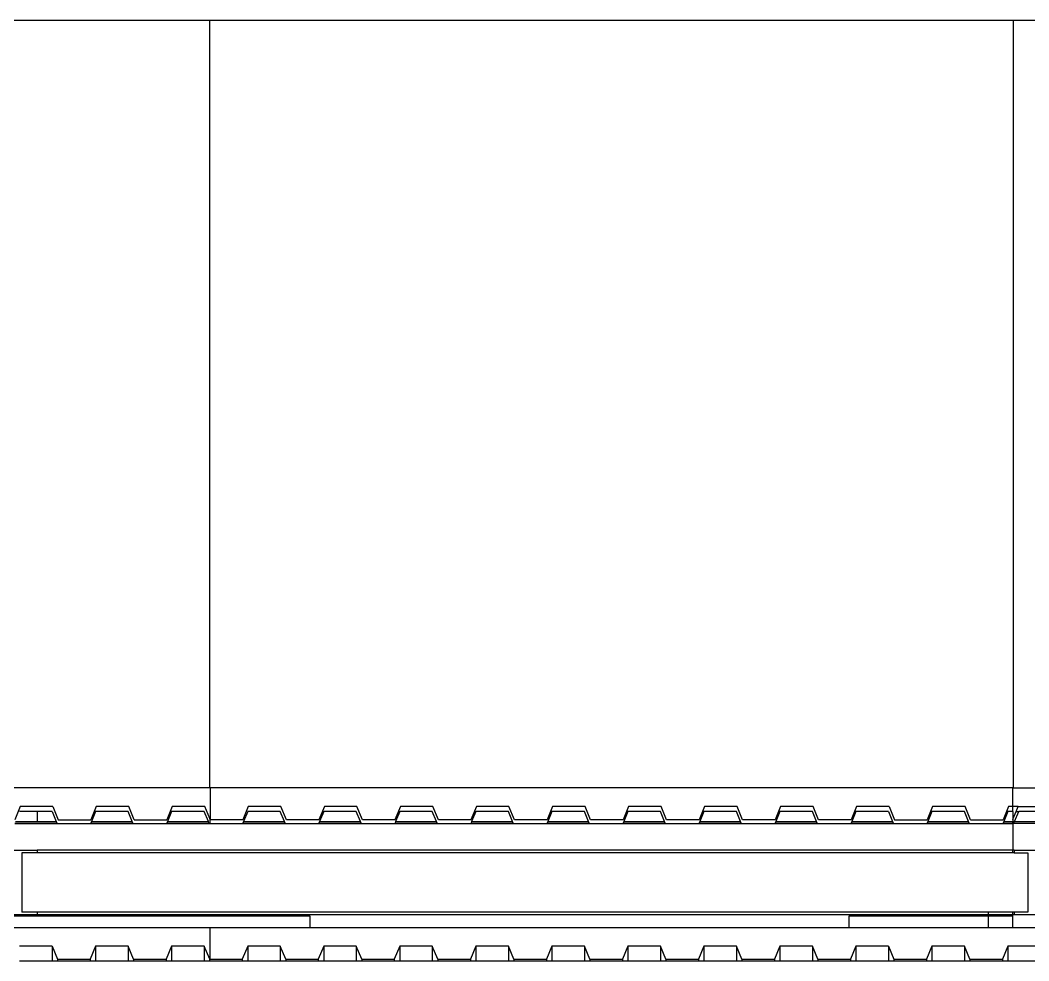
# Model space of a CAD drawing. Extents: x -92 to 92, y -11 to 21.
# Drawn here: x -35.962 to -32.215, y 17.588 to 21.082 of the extents above; entities that cross this region are included whole.
import ezdxf

# ---------------------------------------------------------------- set-up
doc = ezdxf.new("R2010")
doc.units = 0
doc.layers.get('0').update_dxf_attribs({"linetype": 'CONTINUOUS'})

msp = doc.modelspace()

# ---------------------------------------------------------------- linework, layer by layer
for p, q in [((-38.3641, 21.0819), (-35.2576, 21.0819)), ((-35.2576, 18.231), (-35.2576, 21.0819)), ((-35.2576, 21.0819), (-32.2723, 21.0819)), ((-32.2723, 21.0819), (-32.2723, 18.231)), ((-32.2723, 21.0819), (-32.151, 21.0819)), ((-35.2576, 18.231), (-38.3618, 18.231)), ((-35.2552, 18.231), (-35.2576, 18.231)), ((-35.2552, 18.231), (-35.2552, 18.111)), ((-32.2747, 18.231), (-35.2552, 18.231)), ((-32.2747, 18.231), (-32.2723, 18.231)), ((-32.2747, 18.161), (-32.2747, 18.231)), ((-32.2723, 18.231), (-32.151, 18.231)), ((-35.9613, 18.161), (-35.9814, 18.111)), ((-35.8987, 18.1425), (-35.9636, 18.1425)), ((-35.8402, 18.161), (-35.9613, 18.161)), ((-35.8987, 18.1425), (-35.8987, 18.1052)), ((-35.8426, 18.1425), (-35.8987, 18.1425)), ((-35.8426, 18.1425), (-35.8273, 18.1052)), ((-35.8402, 18.161), (-35.82, 18.111)), ((-35.6788, 18.161), (-35.699, 18.111)), ((-35.6812, 18.1425), (-35.6964, 18.1052)), ((-35.5602, 18.1425), (-35.6812, 18.1425)), ((-35.5578, 18.161), (-35.6788, 18.161)), ((-35.5449, 18.1052), (-35.5602, 18.1425)), ((-35.5376, 18.111), (-35.5578, 18.161)), ((-35.3964, 18.161), (-35.4166, 18.111)), ((-35.3988, 18.1425), (-35.414, 18.1052)), ((-35.2777, 18.1425), (-35.3988, 18.1425)), ((-35.2754, 18.161), (-35.3964, 18.161)), ((-35.2625, 18.1052), (-35.2777, 18.1425)), ((-35.2576, 18.1168), (-35.2754, 18.161)), ((-35.114, 18.161), (-35.1342, 18.111)), ((-35.1164, 18.1425), (-35.1316, 18.1052)), ((-34.9953, 18.1425), (-35.1164, 18.1425)), ((-34.993, 18.161), (-35.114, 18.161)), ((-34.9801, 18.1052), (-34.9953, 18.1425)), ((-34.9728, 18.111), (-34.993, 18.161)), ((-34.8316, 18.161), (-34.8518, 18.111)), ((-34.8339, 18.1425), (-34.8492, 18.1052)), ((-34.7129, 18.1425), (-34.8339, 18.1425)), ((-34.7106, 18.161), (-34.8316, 18.161)), ((-34.6977, 18.1052), (-34.7129, 18.1425)), ((-34.6904, 18.111), (-34.7106, 18.161)), ((-34.5492, 18.161), (-34.5694, 18.111)), ((-34.5515, 18.1425), (-34.5668, 18.1052)), ((-34.4305, 18.1425), (-34.5515, 18.1425)), ((-34.4282, 18.161), (-34.5492, 18.161)), ((-34.4153, 18.1052), (-34.4305, 18.1425)), ((-34.408, 18.111), (-34.4282, 18.161)), ((-34.2668, 18.161), (-34.2869, 18.111)), ((-34.2691, 18.1425), (-34.2844, 18.1052)), ((-34.1481, 18.1425), (-34.2691, 18.1425)), ((-34.1457, 18.161), (-34.2668, 18.161)), ((-34.1328, 18.1052), (-34.1481, 18.1425)), ((-34.1256, 18.111), (-34.1457, 18.161)), ((-33.9844, 18.161), (-34.0045, 18.111)), ((-33.9867, 18.1425), (-34.002, 18.1052)), ((-33.8657, 18.1425), (-33.9867, 18.1425)), ((-33.8633, 18.161), (-33.9844, 18.161)), ((-33.8504, 18.1052), (-33.8657, 18.1425)), ((-33.8432, 18.111), (-33.8633, 18.161)), ((-33.7019, 18.161), (-33.7221, 18.111)), ((-33.7043, 18.1425), (-33.7195, 18.1052)), ((-33.5833, 18.1425), (-33.7043, 18.1425)), ((-33.5809, 18.161), (-33.7019, 18.161)), ((-33.568, 18.1052), (-33.5833, 18.1425)), ((-33.5607, 18.111), (-33.5809, 18.161)), ((-33.4195, 18.161), (-33.4397, 18.111)), ((-33.4219, 18.1425), (-33.4371, 18.1052)), ((-33.3008, 18.1425), (-33.4219, 18.1425)), ((-33.2985, 18.161), (-33.4195, 18.161)), ((-33.2856, 18.1052), (-33.3008, 18.1425)), ((-33.2783, 18.111), (-33.2985, 18.161)), ((-33.1371, 18.161), (-33.1573, 18.111)), ((-33.1395, 18.1425), (-33.1547, 18.1052)), ((-33.0184, 18.1425), (-33.1395, 18.1425)), ((-33.0161, 18.161), (-33.1371, 18.161)), ((-33.0032, 18.1052), (-33.0184, 18.1425)), ((-32.9959, 18.111), (-33.0161, 18.161)), ((-32.8547, 18.161), (-32.8749, 18.111)), ((-32.8571, 18.1425), (-32.8723, 18.1052)), ((-32.736, 18.1425), (-32.8571, 18.1425)), ((-32.7337, 18.161), (-32.8547, 18.161)), ((-32.736, 18.1425), (-32.7208, 18.1052)), ((-32.7337, 18.161), (-32.7135, 18.111)), ((-32.5723, 18.161), (-32.5925, 18.111)), ((-32.5746, 18.1425), (-32.5899, 18.1052)), ((-32.4536, 18.1425), (-32.5746, 18.1425)), ((-32.4513, 18.161), (-32.5723, 18.161)), ((-32.4384, 18.1052), (-32.4536, 18.1425)), ((-32.4311, 18.111), (-32.4513, 18.161)), ((-32.2899, 18.161), (-32.31, 18.111)), ((-32.2922, 18.1425), (-32.3075, 18.1052)), ((-32.2747, 18.1425), (-32.2922, 18.1425)), ((-32.2747, 18.161), (-32.2899, 18.161)), ((-32.2545, 18.161), (-32.2747, 18.161)), ((-32.2747, 18.1425), (-32.2747, 18.161)), ((-32.2747, 18.1425), (-32.2747, 18.111)), ((-32.2723, 18.1168), (-32.2619, 18.1425)), ((-32.2674, 18.1052), (-32.2521, 18.1425)), ((-32.2619, 18.1425), (-32.2545, 18.161)), ((-32.2619, 18.1425), (-32.2521, 18.1425)), ((-32.2545, 18.161), (-32.1688, 18.161)), ((-32.1712, 18.1425), (-32.2521, 18.1425)), ((-35.9817, 18.0984), (-35.8245, 18.0984)), ((-35.9812, 18.0995), (-35.825, 18.0995)), ((-35.9789, 18.1052), (-35.8987, 18.1052)), ((-35.8987, 18.1052), (-35.8273, 18.1052)), ((-35.8273, 18.1052), (-35.825, 18.0995)), ((-35.825, 18.0995), (-35.8245, 18.0984)), ((-35.8245, 18.0984), (-35.6992, 18.0984)), ((-35.82, 18.111), (-35.699, 18.111)), ((-35.6988, 18.0995), (-35.6992, 18.0984)), ((-35.6992, 18.0984), (-35.5421, 18.0984)), ((-35.6964, 18.1052), (-35.6988, 18.0995)), ((-35.6988, 18.0995), (-35.5426, 18.0995)), ((-35.6964, 18.1052), (-35.5449, 18.1052)), ((-35.5426, 18.0995), (-35.5449, 18.1052)), ((-35.5421, 18.0984), (-35.5426, 18.0995)), ((-35.5421, 18.0984), (-35.4168, 18.0984)), ((-35.5376, 18.111), (-35.4166, 18.111)), ((-35.4164, 18.0995), (-35.4168, 18.0984)), ((-35.4168, 18.0984), (-35.2597, 18.0984)), ((-35.414, 18.1052), (-35.4164, 18.0995)), ((-35.4164, 18.0995), (-35.2601, 18.0995)), ((-35.414, 18.1052), (-35.2625, 18.1052)), ((-35.2601, 18.0995), (-35.2625, 18.1052)), ((-35.2597, 18.0984), (-35.2601, 18.0995)), ((-35.2597, 18.0984), (-35.2576, 18.0984)), ((-35.2576, 18.1168), (-35.2576, 18.0984)), ((-35.2552, 18.111), (-35.2576, 18.1168)), ((-35.2576, 18.0984), (-35.1344, 18.0984)), ((-35.1342, 18.111), (-35.2552, 18.111)), ((-35.134, 18.0995), (-35.1344, 18.0984)), ((-35.1344, 18.0984), (-34.9773, 18.0984)), ((-35.1316, 18.1052), (-35.134, 18.0995)), ((-35.134, 18.0995), (-34.9777, 18.0995)), ((-35.1316, 18.1052), (-34.9801, 18.1052)), ((-34.9777, 18.0995), (-34.9801, 18.1052)), ((-34.9773, 18.0984), (-34.9777, 18.0995)), ((-34.9773, 18.0984), (-34.852, 18.0984)), ((-34.8518, 18.111), (-34.9728, 18.111)), ((-34.8516, 18.0995), (-34.852, 18.0984)), ((-34.852, 18.0984), (-34.6949, 18.0984)), ((-34.8492, 18.1052), (-34.8516, 18.0995)), ((-34.8516, 18.0995), (-34.6953, 18.0995)), ((-34.8492, 18.1052), (-34.6977, 18.1052)), ((-34.6953, 18.0995), (-34.6977, 18.1052)), ((-34.6949, 18.0984), (-34.6953, 18.0995)), ((-34.6949, 18.0984), (-34.5696, 18.0984)), ((-34.5694, 18.111), (-34.6904, 18.111)), ((-34.5691, 18.0995), (-34.5696, 18.0984)), ((-34.5696, 18.0984), (-34.4124, 18.0984)), ((-34.5668, 18.1052), (-34.5691, 18.0995)), ((-34.5691, 18.0995), (-34.4129, 18.0995)), ((-34.5668, 18.1052), (-34.4153, 18.1052)), ((-34.4129, 18.0995), (-34.4153, 18.1052)), ((-34.4124, 18.0984), (-34.4129, 18.0995)), ((-34.4124, 18.0984), (-34.2872, 18.0984)), ((-34.2869, 18.111), (-34.408, 18.111)), ((-34.2867, 18.0995), (-34.2872, 18.0984)), ((-34.2872, 18.0984), (-34.13, 18.0984)), ((-34.2844, 18.1052), (-34.2867, 18.0995)), ((-34.2867, 18.0995), (-34.1305, 18.0995)), ((-34.2844, 18.1052), (-34.1328, 18.1052)), ((-34.1305, 18.0995), (-34.1328, 18.1052)), ((-34.13, 18.0984), (-34.1305, 18.0995)), ((-34.13, 18.0984), (-34.0048, 18.0984)), ((-34.0045, 18.111), (-34.1256, 18.111)), ((-34.0043, 18.0995), (-34.0048, 18.0984)), ((-34.0048, 18.0984), (-33.8476, 18.0984)), ((-34.002, 18.1052), (-34.0043, 18.0995)), ((-34.0043, 18.0995), (-33.8481, 18.0995)), ((-34.002, 18.1052), (-33.8504, 18.1052)), ((-33.8481, 18.0995), (-33.8504, 18.1052)), ((-33.8476, 18.0984), (-33.8481, 18.0995)), ((-33.8476, 18.0984), (-33.7224, 18.0984)), ((-33.7221, 18.111), (-33.8432, 18.111)), ((-33.7219, 18.0995), (-33.7224, 18.0984)), ((-33.7224, 18.0984), (-33.5652, 18.0984)), ((-33.7195, 18.1052), (-33.7219, 18.0995)), ((-33.7219, 18.0995), (-33.5657, 18.0995)), ((-33.7195, 18.1052), (-33.568, 18.1052)), ((-33.5657, 18.0995), (-33.568, 18.1052)), ((-33.5652, 18.0984), (-33.5657, 18.0995)), ((-33.5652, 18.0984), (-33.4399, 18.0984)), ((-33.4397, 18.111), (-33.5607, 18.111)), ((-33.4395, 18.0995), (-33.4399, 18.0984)), ((-33.4399, 18.0984), (-33.2828, 18.0984)), ((-33.4371, 18.1052), (-33.4395, 18.0995)), ((-33.4395, 18.0995), (-33.2832, 18.0995)), ((-33.4371, 18.1052), (-33.2856, 18.1052)), ((-33.2832, 18.0995), (-33.2856, 18.1052)), ((-33.2828, 18.0984), (-33.2832, 18.0995)), ((-33.2828, 18.0984), (-33.1575, 18.0984)), ((-33.1573, 18.111), (-33.2783, 18.111)), ((-33.1571, 18.0995), (-33.1575, 18.0984)), ((-33.1575, 18.0984), (-33.0004, 18.0984)), ((-33.1547, 18.1052), (-33.1571, 18.0995)), ((-33.1571, 18.0995), (-33.0008, 18.0995)), ((-33.1547, 18.1052), (-33.0032, 18.1052)), ((-33.0008, 18.0995), (-33.0032, 18.1052)), ((-33.0004, 18.0984), (-33.0008, 18.0995)), ((-33.0004, 18.0984), (-32.8751, 18.0984)), ((-32.8749, 18.111), (-32.9959, 18.111)), ((-32.8747, 18.0995), (-32.8751, 18.0984)), ((-32.8751, 18.0984), (-32.718, 18.0984)), ((-32.8723, 18.1052), (-32.8747, 18.0995)), ((-32.8747, 18.0995), (-32.7184, 18.0995)), ((-32.8723, 18.1052), (-32.7208, 18.1052)), ((-32.7208, 18.1052), (-32.7184, 18.0995)), ((-32.7184, 18.0995), (-32.718, 18.0984)), ((-32.718, 18.0984), (-32.5927, 18.0984)), ((-32.7135, 18.111), (-32.5925, 18.111)), ((-32.5922, 18.0995), (-32.5927, 18.0984)), ((-32.5927, 18.0984), (-32.4355, 18.0984)), ((-32.5899, 18.1052), (-32.5922, 18.0995)), ((-32.5922, 18.0995), (-32.436, 18.0995)), ((-32.5899, 18.1052), (-32.4384, 18.1052)), ((-32.436, 18.0995), (-32.4384, 18.1052)), ((-32.4355, 18.0984), (-32.436, 18.0995)), ((-32.4355, 18.0984), (-32.3103, 18.0984)), ((-32.4311, 18.111), (-32.31, 18.111)), ((-32.3098, 18.0995), (-32.3103, 18.0984)), ((-32.3103, 18.0984), (-32.2747, 18.0984)), ((-32.3075, 18.1052), (-32.3098, 18.0995)), ((-32.3098, 18.0995), (-32.2747, 18.0995)), ((-32.3075, 18.1052), (-32.2747, 18.1052)), ((-32.2747, 18.111), (-32.2723, 18.1168)), ((-32.2747, 18.111), (-32.2747, 18.1052)), ((-32.2723, 18.1052), (-32.2747, 18.1052)), ((-32.2747, 18.0995), (-32.2747, 18.1052)), ((-32.2747, 18.0995), (-32.2747, 18.0984)), ((-32.2723, 18.0995), (-32.2747, 18.0995)), ((-32.2747, 18.0984), (-32.2747, 17.9984)), ((-32.2723, 18.0984), (-32.2747, 18.0984)), ((-32.2723, 18.1052), (-32.2723, 18.1168)), ((-32.2723, 18.0995), (-32.2723, 18.1052)), ((-32.2723, 18.0984), (-32.2723, 18.0995)), ((-32.2702, 18.0984), (-32.2723, 18.0984)), ((-32.2702, 18.0984), (-32.2698, 18.0995)), ((-32.1531, 18.0984), (-32.2702, 18.0984)), ((-32.2698, 18.0995), (-32.2674, 18.1052)), ((-32.2698, 18.0995), (-32.1536, 18.0995)), ((-32.2674, 18.1052), (-32.1559, 18.1052)), ((-36.0187, 17.9984), (-35.8987, 17.9984)), ((-35.8987, 17.9886), (-35.9556, 17.9886)), ((-35.9556, 17.9886), (-35.9556, 17.7682)), ((-35.8987, 17.9984), (-35.8987, 17.9886)), ((-32.2747, 17.9984), (-35.8987, 17.9984)), ((-32.2747, 17.9886), (-35.8987, 17.9886)), ((-32.2747, 17.9886), (-32.2747, 17.9984)), ((-32.2687, 17.9984), (-32.2747, 17.9984)), ((-32.2687, 17.9886), (-32.2747, 17.9886)), ((-32.2687, 17.9984), (-32.2687, 17.9886)), ((-32.2687, 17.9984), (-32.1547, 17.9984)), ((-32.2687, 17.9886), (-32.2178, 17.9886)), ((-32.2178, 17.9886), (-32.2178, 17.7682)), ((-35.8987, 17.7682), (-35.9556, 17.7682)), ((-35.8987, 17.7682), (-35.8987, 17.7584)), ((-32.3647, 17.7682), (-35.8987, 17.7682)), ((-32.3647, 17.7584), (-32.3647, 17.7682)), ((-32.2747, 17.7682), (-32.3647, 17.7682)), ((-32.2747, 17.7584), (-32.2747, 17.7682)), ((-32.2687, 17.7682), (-32.2747, 17.7682)), ((-32.2178, 17.7682), (-32.2687, 17.7682)), ((-32.2687, 17.7682), (-32.2687, 17.7584)), ((-34.8837, 17.7541), (-36.0337, 17.7541)), ((-35.8987, 17.7584), (-36.0187, 17.7584)), ((-32.3647, 17.7584), (-35.8987, 17.7584)), ((-34.8837, 17.7119), (-34.8837, 17.7541)), ((-32.8837, 17.7541), (-32.8837, 17.7119)), ((-32.3647, 17.7541), (-32.8837, 17.7541)), ((-32.2747, 17.7584), (-32.3647, 17.7584)), ((-32.3647, 17.7541), (-32.3647, 17.7584)), ((-32.2747, 17.7541), (-32.3647, 17.7541)), ((-32.3647, 17.7119), (-32.3647, 17.7541)), ((-32.2687, 17.7584), (-32.2747, 17.7584)), ((-32.2747, 17.7541), (-32.2747, 17.7584)), ((-32.2747, 17.7119), (-32.2747, 17.7541)), ((-32.1547, 17.7584), (-32.2687, 17.7584)), ((-36.0337, 17.7119), (-35.2576, 17.7119)), ((-35.2576, 17.7119), (-35.2576, 17.5935)), ((-35.2576, 17.7119), (-34.8837, 17.7119)), ((-34.8837, 17.7119), (-32.8837, 17.7119)), ((-32.8837, 17.7119), (-32.3647, 17.7119)), ((-32.3647, 17.7119), (-32.2747, 17.7119)), ((-32.2747, 17.7119), (-32.1547, 17.7119)), ((-35.8426, 17.6428), (-35.9636, 17.6428)), ((-35.8426, 17.6428), (-35.8426, 17.5879)), ((-35.8426, 17.6428), (-35.8224, 17.5935)), ((-35.6812, 17.6428), (-35.7014, 17.5935)), ((-35.5602, 17.6428), (-35.6812, 17.6428)), ((-35.6812, 17.6428), (-35.6812, 17.5879)), ((-35.54, 17.5935), (-35.5602, 17.6428)), ((-35.5602, 17.6428), (-35.5602, 17.5879)), ((-35.3988, 17.6428), (-35.4189, 17.5935)), ((-35.2777, 17.6428), (-35.3988, 17.6428)), ((-35.3988, 17.6428), (-35.3988, 17.5879)), ((-35.2576, 17.5935), (-35.2777, 17.6428)), ((-35.2777, 17.6428), (-35.2777, 17.5879)), ((-35.1164, 17.6428), (-35.1365, 17.5935)), ((-35.1164, 17.6428), (-35.1164, 17.5879)), ((-34.9953, 17.6428), (-35.1164, 17.6428)), ((-34.9953, 17.6428), (-34.9953, 17.5879)), ((-34.9752, 17.5935), (-34.9953, 17.6428)), ((-34.8339, 17.6428), (-34.8541, 17.5935)), ((-34.8339, 17.6428), (-34.8339, 17.5879)), ((-34.7129, 17.6428), (-34.8339, 17.6428)), ((-34.7129, 17.6428), (-34.7129, 17.5879)), ((-34.6927, 17.5935), (-34.7129, 17.6428)), ((-34.5515, 17.6428), (-34.5717, 17.5935)), ((-34.5515, 17.6428), (-34.5515, 17.5879)), ((-34.4305, 17.6428), (-34.5515, 17.6428)), ((-34.4305, 17.6428), (-34.4305, 17.5879)), ((-34.4103, 17.5935), (-34.4305, 17.6428)), ((-34.2691, 17.6428), (-34.2893, 17.5935)), ((-34.2691, 17.6428), (-34.2691, 17.5879)), ((-34.1481, 17.6428), (-34.2691, 17.6428)), ((-34.1481, 17.6428), (-34.1481, 17.5879)), ((-34.1279, 17.5935), (-34.1481, 17.6428)), ((-33.9867, 17.6428), (-34.0069, 17.5935)), ((-33.9867, 17.6428), (-33.9867, 17.5879)), ((-33.8657, 17.6428), (-33.9867, 17.6428)), ((-33.8657, 17.6428), (-33.8657, 17.5879)), ((-33.8455, 17.5935), (-33.8657, 17.6428)), ((-33.7043, 17.6428), (-33.7245, 17.5935)), ((-33.7043, 17.6428), (-33.7043, 17.5879)), ((-33.5833, 17.6428), (-33.7043, 17.6428)), ((-33.5833, 17.6428), (-33.5833, 17.5879)), ((-33.5631, 17.5935), (-33.5833, 17.6428)), ((-33.4219, 17.6428), (-33.4421, 17.5935)), ((-33.4219, 17.6428), (-33.4219, 17.5879)), ((-33.3008, 17.6428), (-33.4219, 17.6428)), ((-33.3008, 17.6428), (-33.3008, 17.5879)), ((-33.2807, 17.5935), (-33.3008, 17.6428)), ((-33.1395, 17.6428), (-33.1596, 17.5935)), ((-33.1395, 17.6428), (-33.1395, 17.5879)), ((-33.0184, 17.6428), (-33.1395, 17.6428)), ((-33.0184, 17.6428), (-33.0184, 17.5879)), ((-32.9983, 17.5935), (-33.0184, 17.6428)), ((-32.8571, 17.6428), (-32.8772, 17.5935)), ((-32.8571, 17.6428), (-32.8571, 17.5879)), ((-32.736, 17.6428), (-32.8571, 17.6428)), ((-32.736, 17.6428), (-32.736, 17.5879)), ((-32.736, 17.6428), (-32.7158, 17.5935)), ((-32.5746, 17.6428), (-32.5948, 17.5935)), ((-32.4536, 17.6428), (-32.5746, 17.6428)), ((-32.5746, 17.6428), (-32.5746, 17.5879)), ((-32.4334, 17.5935), (-32.4536, 17.6428)), ((-32.4536, 17.6428), (-32.4536, 17.5879)), ((-32.2922, 17.6428), (-32.3124, 17.5935)), ((-32.1712, 17.6428), (-32.2922, 17.6428)), ((-32.2922, 17.6428), (-32.2922, 17.5879)), ((-35.9636, 17.5879), (-35.8426, 17.5879)), ((-35.8426, 17.5879), (-35.8224, 17.5879)), ((-35.8224, 17.5935), (-35.8224, 17.5879)), ((-35.8224, 17.5935), (-35.7014, 17.5935)), ((-35.8224, 17.5879), (-35.7014, 17.5879)), ((-35.7014, 17.5935), (-35.7014, 17.5879)), ((-35.7014, 17.5879), (-35.6812, 17.5879)), ((-35.6812, 17.5879), (-35.5602, 17.5879)), ((-35.5602, 17.5879), (-35.54, 17.5879)), ((-35.54, 17.5935), (-35.4189, 17.5935)), ((-35.54, 17.5935), (-35.54, 17.5879)), ((-35.54, 17.5879), (-35.4189, 17.5879)), ((-35.4189, 17.5935), (-35.4189, 17.5879)), ((-35.4189, 17.5879), (-35.3988, 17.5879)), ((-35.3988, 17.5879), (-35.2777, 17.5879)), ((-35.2777, 17.5879), (-35.2576, 17.5879)), ((-35.2576, 17.5879), (-35.2576, 17.5935)), ((-35.2576, 17.5935), (-35.1365, 17.5935)), ((-35.2576, 17.5879), (-35.1365, 17.5879)), ((-35.1365, 17.5935), (-35.1365, 17.5879)), ((-35.1365, 17.5879), (-35.1164, 17.5879)), ((-35.1164, 17.5879), (-34.9953, 17.5879)), ((-34.9953, 17.5879), (-34.9752, 17.5879)), ((-34.9752, 17.5935), (-34.9752, 17.5879)), ((-34.9752, 17.5935), (-34.8541, 17.5935)), ((-34.9752, 17.5879), (-34.8541, 17.5879)), ((-34.8541, 17.5935), (-34.8541, 17.5879)), ((-34.8541, 17.5879), (-34.8339, 17.5879)), ((-34.8339, 17.5879), (-34.7129, 17.5879)), ((-34.7129, 17.5879), (-34.6927, 17.5879)), ((-34.6927, 17.5935), (-34.6927, 17.5879)), ((-34.6927, 17.5935), (-34.5717, 17.5935)), ((-34.6927, 17.5879), (-34.5717, 17.5879)), ((-34.5717, 17.5935), (-34.5717, 17.5879)), ((-34.5717, 17.5879), (-34.5515, 17.5879)), ((-34.5515, 17.5879), (-34.4305, 17.5879)), ((-34.4305, 17.5879), (-34.4103, 17.5879)), ((-34.4103, 17.5935), (-34.4103, 17.5879)), ((-34.4103, 17.5935), (-34.2893, 17.5935)), ((-34.4103, 17.5879), (-34.2893, 17.5879)), ((-34.2893, 17.5935), (-34.2893, 17.5879)), ((-34.2893, 17.5879), (-34.2691, 17.5879)), ((-34.2691, 17.5879), (-34.1481, 17.5879)), ((-34.1481, 17.5879), (-34.1279, 17.5879)), ((-34.1279, 17.5935), (-34.1279, 17.5879)), ((-34.1279, 17.5935), (-34.0069, 17.5935)), ((-34.1279, 17.5879), (-34.0069, 17.5879)), ((-34.0069, 17.5935), (-34.0069, 17.5879)), ((-34.0069, 17.5879), (-33.9867, 17.5879)), ((-33.9867, 17.5879), (-33.8657, 17.5879)), ((-33.8657, 17.5879), (-33.8455, 17.5879)), ((-33.8455, 17.5935), (-33.8455, 17.5879)), ((-33.8455, 17.5935), (-33.7245, 17.5935)), ((-33.8455, 17.5879), (-33.7245, 17.5879)), ((-33.7245, 17.5935), (-33.7245, 17.5879)), ((-33.7245, 17.5879), (-33.7043, 17.5879)), ((-33.7043, 17.5879), (-33.5833, 17.5879)), ((-33.5833, 17.5879), (-33.5631, 17.5879)), ((-33.5631, 17.5935), (-33.5631, 17.5879)), ((-33.5631, 17.5935), (-33.4421, 17.5935)), ((-33.5631, 17.5879), (-33.4421, 17.5879)), ((-33.4421, 17.5935), (-33.4421, 17.5879)), ((-33.4421, 17.5879), (-33.4219, 17.5879)), ((-33.4219, 17.5879), (-33.3008, 17.5879)), ((-33.3008, 17.5879), (-33.2807, 17.5879)), ((-33.2807, 17.5935), (-33.2807, 17.5879)), ((-33.2807, 17.5935), (-33.1596, 17.5935)), ((-33.2807, 17.5879), (-33.1596, 17.5879)), ((-33.1596, 17.5935), (-33.1596, 17.5879)), ((-33.1596, 17.5879), (-33.1395, 17.5879)), ((-33.1395, 17.5879), (-33.0184, 17.5879)), ((-33.0184, 17.5879), (-32.9983, 17.5879)), ((-32.9983, 17.5935), (-32.9983, 17.5879)), ((-32.9983, 17.5935), (-32.8772, 17.5935)), ((-32.9983, 17.5879), (-32.8772, 17.5879)), ((-32.8772, 17.5935), (-32.8772, 17.5879)), ((-32.8772, 17.5879), (-32.8571, 17.5879)), ((-32.8571, 17.5879), (-32.736, 17.5879)), ((-32.736, 17.5879), (-32.7158, 17.5879)), ((-32.7158, 17.5935), (-32.7158, 17.5879)), ((-32.7158, 17.5935), (-32.5948, 17.5935)), ((-32.7158, 17.5879), (-32.5948, 17.5879)), ((-32.5948, 17.5935), (-32.5948, 17.5879)), ((-32.5948, 17.5879), (-32.5746, 17.5879)), ((-32.5746, 17.5879), (-32.4536, 17.5879)), ((-32.4536, 17.5879), (-32.4334, 17.5879)), ((-32.4334, 17.5935), (-32.3124, 17.5935)), ((-32.4334, 17.5935), (-32.4334, 17.5879)), ((-32.4334, 17.5879), (-32.3124, 17.5879)), ((-32.3124, 17.5935), (-32.3124, 17.5879)), ((-32.3124, 17.5879), (-32.2922, 17.5879)), ((-32.2922, 17.5879), (-32.1712, 17.5879))]:
    msp.add_line(p, q)

doc.saveas('drawing.dxf')
